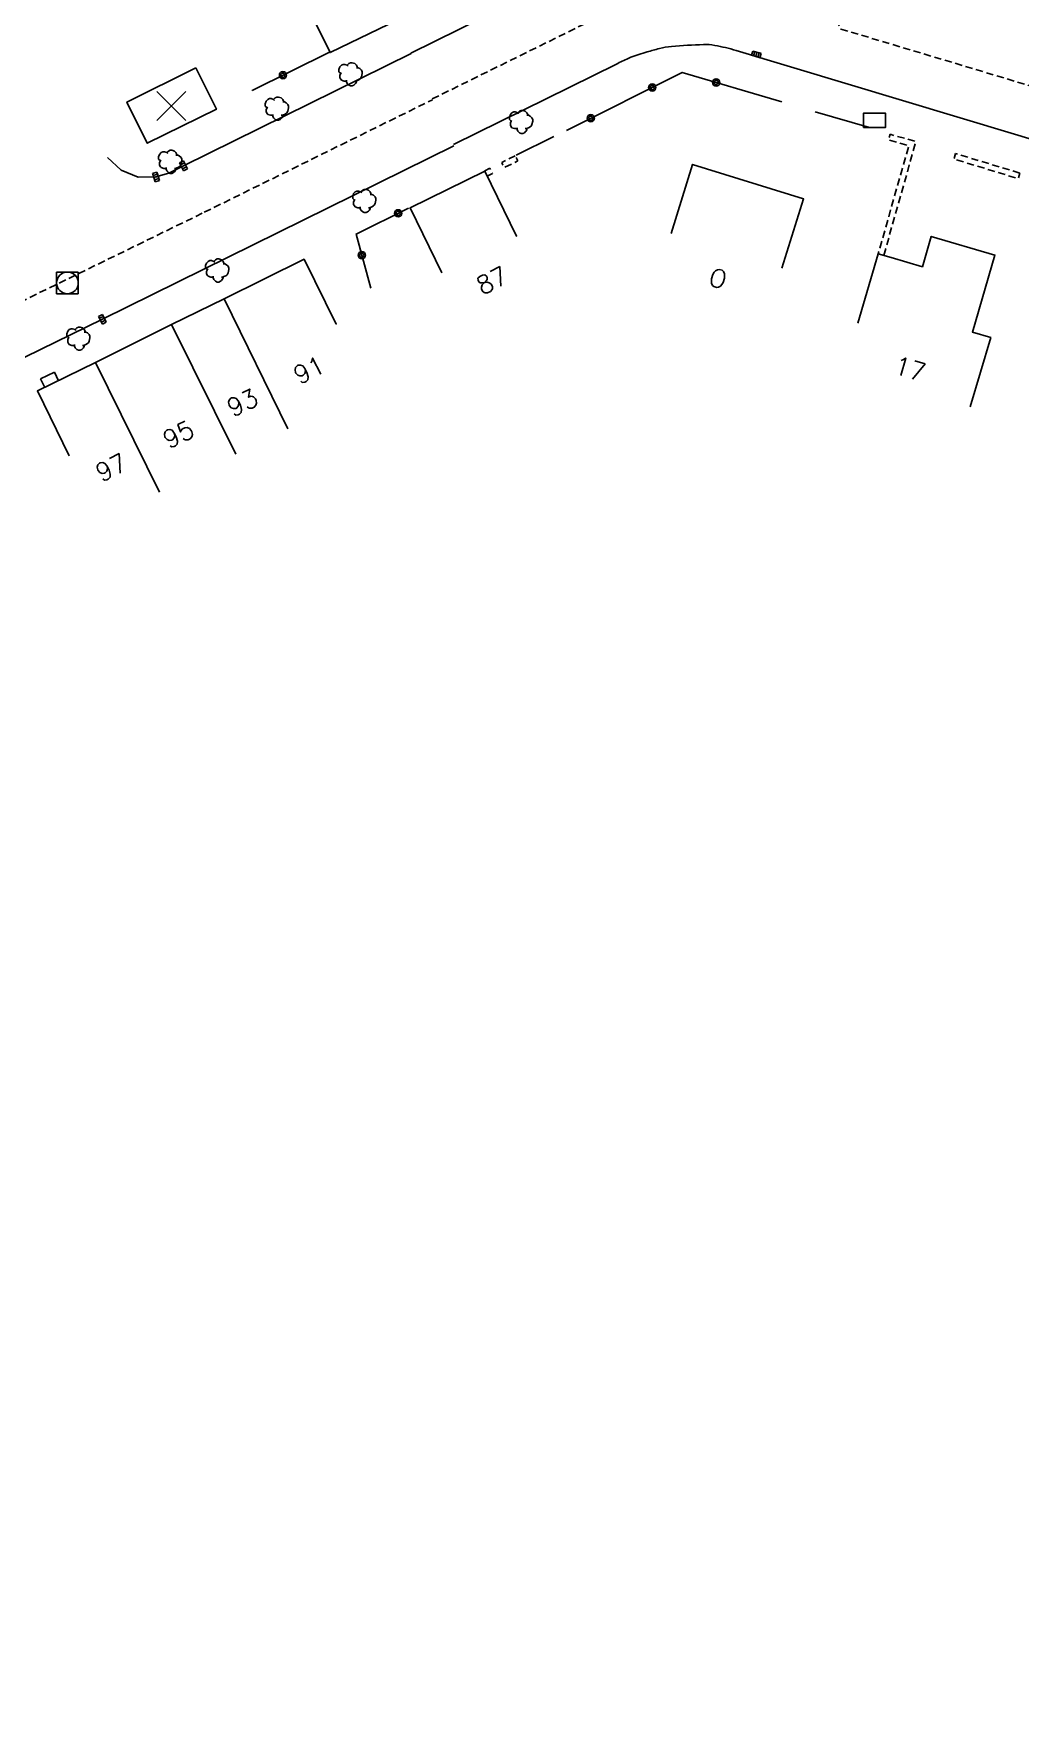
# Model space of a CAD drawing. Header units: millimetres. Extents: x 135999 to 137000, y 128000 to 129000.
# Drawn here: x 136299.1 to 136367.3, y 128730.4 to 128846.3 of the extents above; entities that cross this region are included whole.
import ezdxf
from ezdxf.enums import TextEntityAlignment as Align

# ---------------------------------------------------------------- set-up
doc = ezdxf.new("R2010")
doc.units = ezdxf.units.MM
doc.linetypes.add('DASHED', pattern=[0.75, 0.5, -0.25])
doc.layers.get('0').update_dxf_attribs({"linetype": 'CONTINUOUS'})
for name, color, linetype in [('W0001', 6, 'DASHED'), ('W0008', 7, 'CONTINUOUS'), ('W0100', 7, 'CONTINUOUS'), ('W0105', 7, 'CONTINUOUS'), ('W0112', 1, 'DASHED'), ('W0300', 7, 'CONTINUOUS'), ('W0322', 7, 'CONTINUOUS'), ('W0400', 7, 'CONTINUOUS'), ('W0420', 7, 'CONTINUOUS'), ('W0991', 7, 'CONTINUOUS'), ('W1102', 7, 'CONTINUOUS'), ('W1471', 7, 'CONTINUOUS')]:
    doc.layers.add(name, color=color, linetype=linetype)
doc.styles.get("Standard").update_dxf_attribs({"font": 'romans.shx', "width": 0.85})

# ---------------------------------------------------------------- blocks, each defined once
blk = doc.blocks.new('T400')
for p, q in [((-0.15, 0.3), (0.15, 0.3)), ((-0.15, -0.25), (-0.15, 0.3)), ((-0.15, 0.15), (0.15, 0.15)), ((-0.15, 0), (0.15, 0)), ((0.15, 0.3), (0.15, -0.25)), ((-0.15, -0.15), (0.15, -0.15)), ((-0.15, -0.25), (-0.15, -0.3)), ((-0.15, -0.3), (0.15, -0.3)), ((0.15, -0.3), (0.15, -0.25))]:
    blk.add_line(p, q)
blk = doc.blocks.new('T420')
for p, q in [((0.75, 0.75), (-0.75, 0.75)), ((-0.75, 0.75), (-0.75, -0.75)), ((0.75, 0.75), (0.75, -0.75)), ((0.75, -0.75), (-0.75, -0.75))]:
    blk.add_line(p, q)
blk.add_ellipse((0, 0), major_axis=(-0.53, 0.53), ratio=1, start_param=3.926991, end_param=10.210176)
blk = doc.blocks.new('T300')
for p, q in [((-0.8, 0.51), (-0.86, 0.34)), ((-0.86, 0.34), (-0.86, 0.17)), ((-0.86, 0.17), (-0.74, 0.06)), ((-0.69, 0.63), (-0.8, 0.51)), ((-0.8, -0.06), (-0.74, 0.06)), ((-0.74, 0.06), (-0.69, 0.11)), ((-0.57, 0.69), (-0.69, 0.63)), ((-0.46, 0.69), (-0.57, 0.69)), ((-0.29, 0.63), (-0.46, 0.69)), ((-0.29, 0.63), (-0.17, 0.74)), ((-0.23, 0.57), (-0.29, 0.63)), ((-0.17, 0.74), (-0.06, 0.8)), ((-0.06, 0.8), (0.06, 0.8)), ((0.06, 0.8), (0.23, 0.74)), ((0.23, 0.74), (0.34, 0.63)), ((0.34, 0.63), (0.4, 0.51)), ((0.46, 0.46), (0.34, 0.46)), ((0.4, 0.51), (0.4, 0.46)), ((0.57, 0.4), (0.46, 0.46)), ((0.57, 0.4), (0.69, 0.29)), ((0.69, 0.29), (0.74, 0.17)), ((0.74, 0.06), (0.69, -0.17)), ((0.74, 0.17), (0.74, 0.06)), ((-0.8, -0.17), (-0.8, -0.06)), ((-0.8, -0.23), (-0.8, -0.17)), ((-0.74, -0.34), (-0.8, -0.23)), ((-0.69, -0.4), (-0.74, -0.34)), ((-0.51, -0.46), (-0.69, -0.4)), ((-0.4, -0.46), (-0.51, -0.46)), ((-0.4, -0.46), (-0.34, -0.46)), ((-0.34, -0.46), (-0.34, -0.4)), ((-0.34, -0.51), (-0.34, -0.46)), ((-0.29, -0.63), (-0.34, -0.51)), ((-0.17, -0.74), (-0.29, -0.63)), ((-0.06, -0.8), (-0.17, -0.74)), ((0.06, -0.8), (-0.06, -0.8)), ((0.17, -0.74), (0.06, -0.8)), ((0.23, -0.69), (0.17, -0.74)), ((0.29, -0.46), (0.23, -0.46)), ((0.29, -0.63), (0.23, -0.69)), ((0.46, -0.4), (0.29, -0.46)), ((0.34, -0.51), (0.29, -0.63)), ((0.34, -0.51), (0.34, -0.46)), ((0.57, -0.34), (0.46, -0.4)), ((0.63, -0.29), (0.57, -0.34)), ((0.69, -0.17), (0.63, -0.29))]:
    blk.add_line(p, q)
blk = doc.blocks.new('t991o')
at = {"color": 0, "linetype": 'Continuous'}
for p, q in [((-1, 1), (1, -1)), ((-1, -1), (1, 1))]:
    blk.add_line(p, q, dxfattribs=at)
blk = doc.blocks.new('t322o')
at = {"color": 0, "linetype": 'Continuous'}
for radius in [0.25, 0.15]:
    blk.add_circle((0, 0), radius, dxfattribs=at)
blk = doc.blocks.new('T1471')
at = {"color": 0, "linetype": 'Continuous', "flags": 128}
blk.add_lwpolyline([(-0.75, -0.5), (-0.75, 0.5), (0.75, 0.5), (0.75, -0.5), (-0.75, -0.5)], dxfattribs=at)

msp = doc.modelspace()

# ---------------------------------------------------------------- linework, layer by layer
at = {"layer": 'W0001', "flags": 128}
for points in [[(136326.66, 128841.75), (136365.69, 128860.99), (136453.63, 128904.4)], [(136474.61, 128810.66), (136354.89, 128846.58), (136351.28, 128853.89)]]:
    msp.add_lwpolyline(points, dxfattribs=at)
at = {"layer": 'W0001'}
msp.add_lwpolyline([(136000, 128584.11), (136009.41, 128595.15), (136022.77, 128610.82), (136041.53, 128632.88), (136059.85, 128654.35), (136076.81, 128674.18), (136094.36, 128694.82), (136123.93, 128729.48), (136134.52, 128741.83), (136142.57, 128753.85), (136153.44, 128757.2), (136158.68, 128759), (136173.73, 128766.36), (136214.57, 128786.66), (136266.83, 128812.28), (136292.13, 128824.75), (136310.91, 128833.92), (136326.68, 128841.7)], dxfattribs=at)
at = {"layer": 'W0008', "flags": 128}
msp.add_lwpolyline([(136325.18, 128844.91), (136341.75, 128853.1), (136378.99, 128871.41), (136411.34, 128887.37), (136451.84, 128907.42)], dxfattribs=at)
at = {"layer": 'W0008'}
for points in [[(136325.2, 128844.88), (136309.48, 128837.13), (136308.47, 128836.63), (136307.58, 128836.36), (136306.34, 128836.34), (136305.18, 128836.82), (136304.24, 128837.7)], [(136328.16, 128838.52), (136303.88, 128826.53), (136292.04, 128820.76), (136264.64, 128807.33), (136261.11, 128805.58), (136228.14, 128789.41), (136225.76, 128788.27), (136204.74, 128777.94), (136204.16, 128777.68), (136190.92, 128770.92), (136177.35, 128764.26), (136162.92, 128757.17), (136151.88, 128751.87), (136146.19, 128749.49), (136143.93, 128747.37), (136141.93, 128745.17), (136125.69, 128726.33), (136117.28, 128716.53), (136101.84, 128698.4), (136083.32, 128676.7), (136077.83, 128670.29), (136075.23, 128667.25), (136063.99, 128654.09)]]:
    msp.add_lwpolyline(points, dxfattribs=at)
at = {"layer": 'W0008', "flags": 128}
msp.add_lwpolyline([(136393.16, 128831.38), (136366.89, 128839.31), (136347.65, 128845.1, 0.027748), (136346.18, 128845.45, 0.053536), (136345.39, 128845.51, 0.014531), (136343.18, 128845.37, 0.038346), (136342.35, 128845.23, 0.013429), (136341.51, 128845, 0.009769), (136340.37, 128844.63, 0.025256), (136340.2, 128844.55, 0.005243), (136339.38, 128844.16), (136328.12, 128838.6)], format="xyb", dxfattribs=at)
at = {"layer": 'W0100'}
for points in [[(136324.33, 128847.24), (136319.6, 128844.95), (136317.41, 128849.44)], [(136310.34, 128843.9), (136311.75, 128841.04), (136306.98, 128838.69), (136305.57, 128841.53), (136310.34, 128843.9)], [(136327.33, 128829.74), (136325.13, 128834.24), (136330.3, 128836.76), (136332.49, 128832.27), (136332.49, 128832.27), (136332.49, 128832.27), (136332.49, 128832.27), (136332.49, 128832.27), (136332.49, 128832.27), (136332.49, 128832.27), (136332.49, 128832.27), (136332.49, 128832.27), (136332.49, 128832.27), (136332.49, 128832.27), (136332.49, 128832.27), (136332.49, 128832.27), (136332.49, 128832.27), (136332.49, 128832.27), (136332.49, 128832.27), (136332.49, 128832.27), (136332.49, 128832.27), (136332.49, 128832.27), (136332.49, 128832.27), (136332.49, 128832.27), (136332.49, 128832.27), (136332.49, 128832.27), (136332.49, 128832.27), (136332.49, 128832.27), (136332.49, 128832.27), (136332.49, 128832.27), (136332.49, 128832.27), (136332.49, 128832.27), (136332.49, 128832.27), (136332.49, 128832.27), (136332.49, 128832.27), (136332.49, 128832.27), (136332.49, 128832.27), (136332.49, 128832.27), (136332.49, 128832.27), (136332.49, 128832.27), (136332.49, 128832.27), (136332.49, 128832.27), (136332.49, 128832.27), (136332.49, 128832.27), (136332.49, 128832.27), (136332.49, 128832.27), (136332.49, 128832.27), (136332.49, 128832.27), (136332.49, 128832.27), (136332.49, 128832.27), (136332.49, 128832.27), (136332.49, 128832.27), (136332.49, 128832.27), (136332.49, 128832.27), (136332.49, 128832.27), (136332.49, 128832.27), (136332.49, 128832.27), (136332.49, 128832.27), (136332.49, 128832.27), (136332.49, 128832.27), (136332.49, 128832.27), (136332.49, 128832.27), (136332.49, 128832.27), (136332.49, 128832.27), (136332.49, 128832.27), (136332.49, 128832.27), (136332.49, 128832.27), (136332.49, 128832.27), (136332.49, 128832.27), (136332.49, 128832.27), (136332.49, 128832.27), (136332.49, 128832.27), (136332.49, 128832.27), (136332.49, 128832.27), (136332.49, 128832.27), (136332.49, 128832.27), (136332.49, 128832.27), (136332.49, 128832.27), (136332.49, 128832.27), (136332.49, 128832.27), (136332.49, 128832.27), (136332.49, 128832.27), (136332.49, 128832.27), (136332.49, 128832.27), (136332.49, 128832.27), (136332.49, 128832.27), (136332.49, 128832.27), (136332.49, 128832.27), (136332.49, 128832.27), (136332.49, 128832.27), (136332.49, 128832.27), (136332.49, 128832.27), (136332.49, 128832.27), (136332.49, 128832.27), (136332.49, 128832.27), (136332.49, 128832.27), (136332.49, 128832.27), (136332.49, 128832.27), (136332.49, 128832.27), (136332.49, 128832.27), (136332.49, 128832.27), (136332.49, 128832.27), (136332.49, 128832.27), (136332.49, 128832.27), (136332.49, 128832.27), (136332.49, 128832.27), (136332.49, 128832.27), (136332.49, 128832.27), (136332.49, 128832.27), (136332.49, 128832.27), (136332.49, 128832.27), (136332.49, 128832.27), (136332.49, 128832.27), (136332.49, 128832.27), (136332.49, 128832.27), (136332.49, 128832.27), (136332.49, 128832.27), (136332.49, 128832.27), (136332.49, 128832.27), (136332.49, 128832.27)], [(136301.59, 128817.09), (136299.39, 128821.58), (136303.41, 128823.55), (136308.64, 128826.16), (136312.28, 128827.94), (136317.81, 128830.68), (136320.03, 128826.2), (136320.03, 128826.2), (136320.03, 128826.2), (136320.03, 128826.2), (136320.03, 128826.2), (136320.03, 128826.2), (136320.03, 128826.2), (136320.03, 128826.2), (136320.03, 128826.2), (136320.03, 128826.2), (136320.03, 128826.2), (136320.03, 128826.2), (136320.03, 128826.2), (136320.03, 128826.2), (136320.03, 128826.2), (136320.03, 128826.2), (136320.03, 128826.2), (136320.03, 128826.2), (136320.03, 128826.2), (136320.03, 128826.2), (136320.03, 128826.2), (136320.03, 128826.2), (136320.03, 128826.2), (136320.03, 128826.2), (136320.03, 128826.2), (136320.03, 128826.2), (136320.03, 128826.2), (136320.03, 128826.2), (136320.03, 128826.2), (136320.03, 128826.2), (136320.03, 128826.2), (136320.03, 128826.2), (136320.03, 128826.2), (136320.03, 128826.2), (136320.03, 128826.2), (136320.03, 128826.2), (136320.03, 128826.2), (136320.03, 128826.2), (136320.03, 128826.2), (136320.03, 128826.2), (136320.03, 128826.2), (136320.03, 128826.2), (136320.03, 128826.2), (136320.03, 128826.2), (136320.03, 128826.2), (136320.03, 128826.2), (136320.03, 128826.2), (136320.03, 128826.2), (136320.03, 128826.2), (136320.03, 128826.2), (136320.03, 128826.2), (136320.03, 128826.2), (136320.03, 128826.2), (136320.03, 128826.2), (136320.03, 128826.2), (136320.03, 128826.2), (136320.03, 128826.2), (136320.03, 128826.2), (136320.03, 128826.2), (136320.03, 128826.2), (136320.03, 128826.2), (136320.03, 128826.2), (136320.03, 128826.2), (136320.03, 128826.2), (136320.03, 128826.2), (136320.03, 128826.2), (136320.03, 128826.2), (136320.03, 128826.2), (136320.03, 128826.2), (136320.03, 128826.2), (136320.03, 128826.2), (136320.03, 128826.2), (136320.03, 128826.2), (136320.03, 128826.2), (136320.03, 128826.2), (136320.03, 128826.2), (136320.03, 128826.2), (136320.03, 128826.2), (136320.03, 128826.2), (136320.03, 128826.2), (136320.03, 128826.2), (136320.03, 128826.2), (136320.03, 128826.2), (136320.03, 128826.2), (136320.03, 128826.2), (136320.03, 128826.2), (136320.03, 128826.2), (136320.03, 128826.2), (136320.03, 128826.2), (136320.03, 128826.2), (136320.03, 128826.2), (136320.03, 128826.2), (136320.03, 128826.2), (136320.03, 128826.2), (136320.03, 128826.2), (136320.03, 128826.2), (136320.03, 128826.2), (136320.03, 128826.2), (136320.03, 128826.2), (136320.03, 128826.2), (136320.03, 128826.2), (136320.03, 128826.2), (136320.03, 128826.2), (136320.03, 128826.2), (136320.03, 128826.2), (136320.03, 128826.2), (136320.03, 128826.2), (136320.03, 128826.2), (136320.03, 128826.2), (136320.03, 128826.2), (136320.03, 128826.2), (136320.03, 128826.2), (136320.03, 128826.2), (136320.03, 128826.2)]]:
    msp.add_lwpolyline(points, dxfattribs=at)
at = {"layer": 'W0100', "flags": 128}
for points in [[(136343.16, 128832.45), (136344.64, 128837.23), (136352.31, 128834.85), (136350.82, 128830.07)], [(136363.82, 128820.48), (136365.24, 128825.27), (136363.97, 128825.65), (136365.53, 128830.97), (136361.13, 128832.26), (136360.52, 128830.16), (136358.37, 128830.79), (136357.47, 128831.06), (136356.06, 128826.26)]]:
    msp.add_lwpolyline(points, dxfattribs=at)
at = {"layer": 'W0105'}
for p, q in [((136299.6, 128822.42), (136300.56, 128822.87)), ((136300.84, 128822.29), (136300.56, 128822.87)), ((136299.89, 128821.82), (136299.6, 128822.42))]:
    msp.add_line(p, q, dxfattribs=at)
at = {"layer": 'W0112', "flags": 128}
for points in [[(136357.85, 128830.94), (136360.07, 128838.81), (136358.29, 128839.31), (136358.18, 128838.92), (136359.58, 128838.53), (136357.47, 128831.06)], [(136330.41, 128836.4), (136330.82, 128836.61), (136330.65, 128836.96), (136330.24, 128836.76)]]:
    msp.add_lwpolyline(points, dxfattribs=at)
for points in [[(136332.4, 128837.82), (136331.46, 128837.37), (136331.63, 128837.01), (136332.57, 128837.47)], [(136367.25, 128836.63), (136362.8, 128837.98), (136362.69, 128837.6), (136367.13, 128836.25)]]:
    msp.add_lwpolyline(points, close=True, dxfattribs=at)
at = {"layer": 'W0322'}
for points in [[(136314.22, 128842.33), (136314.22, 128842.33), (136314.22, 128842.33), (136314.22, 128842.33), (136314.22, 128842.33), (136314.22, 128842.33), (136314.22, 128842.33), (136314.22, 128842.33), (136314.22, 128842.33), (136314.22, 128842.33), (136314.22, 128842.33), (136314.22, 128842.33), (136314.22, 128842.33), (136314.22, 128842.33), (136314.22, 128842.33), (136314.22, 128842.33), (136314.22, 128842.33), (136314.22, 128842.33), (136314.22, 128842.33), (136319.56, 128844.98)], [(136314.22, 128842.33), (136314.22, 128842.33), (136314.22, 128842.33), (136314.22, 128842.33), (136314.22, 128842.33), (136314.22, 128842.33), (136314.22, 128842.33), (136314.22, 128842.33), (136314.22, 128842.33), (136314.22, 128842.33), (136314.22, 128842.33), (136314.22, 128842.33), (136314.22, 128842.33), (136314.22, 128842.33), (136314.22, 128842.33), (136314.22, 128842.33), (136314.22, 128842.33), (136314.22, 128842.33), (136314.22, 128842.33), (136314.22, 128842.33), (136314.22, 128842.33), (136314.22, 128842.33), (136314.22, 128842.33), (136314.22, 128842.33), (136314.22, 128842.33), (136314.22, 128842.33), (136314.22, 128842.33), (136314.22, 128842.33), (136314.22, 128842.33), (136314.22, 128842.33), (136314.22, 128842.33), (136314.22, 128842.33), (136314.22, 128842.33), (136314.22, 128842.33), (136314.22, 128842.33), (136314.22, 128842.33), (136314.22, 128842.33), (136314.22, 128842.33), (136314.22, 128842.33), (136314.22, 128842.33), (136314.22, 128842.33), (136314.22, 128842.33), (136314.22, 128842.33), (136314.22, 128842.33), (136314.22, 128842.33), (136314.22, 128842.33), (136314.22, 128842.33), (136314.22, 128842.33), (136314.22, 128842.33), (136314.22, 128842.33), (136314.22, 128842.33), (136314.22, 128842.33), (136314.22, 128842.33), (136314.22, 128842.33), (136314.22, 128842.33), (136314.22, 128842.33), (136314.22, 128842.33), (136314.22, 128842.33), (136314.22, 128842.33), (136314.22, 128842.33), (136314.22, 128842.33), (136314.22, 128842.33), (136314.22, 128842.33), (136314.22, 128842.33), (136314.22, 128842.33), (136314.22, 128842.33), (136314.22, 128842.33), (136314.22, 128842.33), (136314.22, 128842.33), (136314.22, 128842.33), (136314.22, 128842.33), (136314.22, 128842.33), (136314.22, 128842.33), (136314.22, 128842.33), (136314.22, 128842.33), (136314.22, 128842.33), (136314.22, 128842.33), (136314.22, 128842.33), (136314.22, 128842.33), (136314.22, 128842.33), (136314.22, 128842.33), (136314.22, 128842.33), (136314.22, 128842.33), (136314.22, 128842.33), (136314.22, 128842.33), (136314.22, 128842.33), (136314.22, 128842.33), (136314.22, 128842.33), (136314.22, 128842.33), (136314.22, 128842.33), (136314.22, 128842.33), (136314.22, 128842.33), (136314.22, 128842.33), (136314.22, 128842.33), (136314.22, 128842.33), (136314.22, 128842.33), (136314.22, 128842.33), (136314.22, 128842.33), (136314.22, 128842.33), (136314.22, 128842.33), (136314.22, 128842.33)], [(136322.43, 128828.67), (136321.4, 128832.42), (136325.03, 128834.2), (136325.03, 128834.2), (136325.03, 128834.2), (136325.03, 128834.2), (136325.03, 128834.2), (136325.03, 128834.2), (136325.03, 128834.2), (136325.03, 128834.2), (136325.03, 128834.2), (136325.03, 128834.2), (136325.03, 128834.2), (136325.03, 128834.2), (136325.03, 128834.2), (136325.03, 128834.2), (136325.03, 128834.2), (136325.03, 128834.2), (136325.03, 128834.2), (136325.03, 128834.2), (136325.03, 128834.2), (136325.03, 128834.2), (136325.03, 128834.2), (136325.03, 128834.2), (136325.03, 128834.2), (136325.03, 128834.2), (136325.03, 128834.2), (136325.03, 128834.2), (136325.03, 128834.2), (136325.03, 128834.2), (136325.03, 128834.2), (136325.03, 128834.2), (136325.03, 128834.2), (136325.03, 128834.2), (136325.03, 128834.2), (136325.03, 128834.2), (136325.03, 128834.2), (136325.03, 128834.2), (136325.03, 128834.2), (136325.03, 128834.2), (136325.03, 128834.2), (136325.03, 128834.2), (136325.03, 128834.2), (136325.03, 128834.2), (136325.03, 128834.2), (136325.03, 128834.2), (136325.03, 128834.2), (136325.03, 128834.2), (136325.03, 128834.2), (136325.03, 128834.2), (136325.03, 128834.2), (136325.03, 128834.2), (136325.03, 128834.2), (136325.03, 128834.2), (136325.03, 128834.2), (136325.03, 128834.2), (136325.03, 128834.2), (136325.03, 128834.2), (136325.03, 128834.2), (136325.03, 128834.2), (136325.03, 128834.2), (136325.03, 128834.2), (136325.03, 128834.2), (136325.03, 128834.2), (136325.03, 128834.2), (136325.03, 128834.2), (136325.03, 128834.2), (136325.03, 128834.2), (136325.03, 128834.2), (136325.03, 128834.2), (136325.03, 128834.2), (136325.03, 128834.2), (136325.03, 128834.2), (136325.03, 128834.2), (136325.03, 128834.2), (136325.03, 128834.2), (136325.03, 128834.2), (136325.03, 128834.2), (136325.03, 128834.2), (136325.03, 128834.2), (136325.03, 128834.2), (136325.03, 128834.2), (136325.03, 128834.2), (136325.03, 128834.2), (136325.03, 128834.2), (136325.03, 128834.2), (136325.03, 128834.2), (136325.03, 128834.2), (136325.03, 128834.2), (136325.03, 128834.2), (136325.03, 128834.2), (136325.03, 128834.2), (136325.03, 128834.2), (136325.03, 128834.2), (136325.03, 128834.2), (136325.03, 128834.2), (136325.03, 128834.2), (136325.03, 128834.2), (136325.03, 128834.2), (136325.03, 128834.2), (136325.03, 128834.2)], [(136325.03, 128834.2), (136325.03, 128834.2), (136325.03, 128834.2), (136325.03, 128834.2), (136325.03, 128834.2), (136325.03, 128834.2), (136325.03, 128834.2), (136325.03, 128834.2), (136325.03, 128834.2), (136325.03, 128834.2), (136325.03, 128834.2), (136325.03, 128834.2), (136325.03, 128834.2), (136325.03, 128834.2), (136325.03, 128834.2), (136325.03, 128834.2), (136325.03, 128834.2), (136325.03, 128834.2), (136325.03, 128834.2), (136325.03, 128834.2)]]:
    msp.add_lwpolyline(points, dxfattribs=at)
at = {"layer": 'W0322', "flags": 128}
for points in [[(136350.82, 128841.54), (136343.93, 128843.58), (136335.94, 128839.58)], [(136356.87, 128839.77), (136353.12, 128840.85)], [(136335.05, 128839.15), (136332.47, 128837.87)]]:
    msp.add_lwpolyline(points, dxfattribs=at)
at = {"layer": 'W1102'}
for p, q in [((136312.28, 128827.94), (136316.68, 128818.96)), ((136308.64, 128826.16), (136313.1, 128817.21)), ((136303.41, 128823.55), (136307.82, 128814.58))]:
    msp.add_line(p, q, dxfattribs=at)

# ---------------------------------------------------------------- block references
at = {"layer": 'W0300'}
for p in [(136321.08, 128843.45), (136315.99, 128841.08), (136332.86, 128840.16), (136308.62, 128837.41), (136322.03, 128834.7), (136311.87, 128829.9), (136302.28, 128825.19)]:
    msp.add_blockref('T300', p, dxfattribs=at)
at = {"layer": 'W0322'}
for p, rotation in [((136316.35, 128843.39), 26.35433349745205), ((136341.86, 128842.54), 206.552656148933), ((136346.27, 128842.89), 163.4941195188088), ((136337.61, 128840.42), 206.552656148933), ((136324.31, 128833.85), 26.24778063530631), ((136321.8, 128830.96), 105.3107413166969)]:
    msp.add_blockref('t322o', p, dxfattribs=dict(at, rotation=rotation))
at = {"layer": 'W0400'}
for p, rotation in [((136349.05, 128844.83), 73.25594283551492), ((136307.58, 128836.36), 196.8125306900278), ((136309.48, 128837.13), 206.2595943095552), ((136303.88, 128826.53), 26.2727191764377)]:
    msp.add_blockref('T400', p, dxfattribs=dict(at, rotation=rotation))
at = {"layer": 'W0420'}
msp.add_blockref('T420', (136301.46, 128829.04), dxfattribs=at)
at = {"layer": 'W0991'}
msp.add_blockref('t991o', (136308.64, 128841.27), dxfattribs=at)
at = {"layer": 'W1471'}
msp.add_blockref('T1471', (136357.21, 128840.27), dxfattribs=at)

# ---------------------------------------------------------------- texts
at = {"layer": 'W0991'}
for s, rotation, p in [('87', 26.044, (136330.79, 128829.21)), ('O', 342.7451, (136346.4, 128829.35)), ('91', 26.3414, (136318.15, 128823.03)), ('17', 343.5794, (136359.66, 128823.11)), ('93', 26.0835, (136313.56, 128820.77)), ('95', 26.4465, (136309.13, 128818.58)), ('97', 26.15, (136304.49, 128816.29))]:
    msp.add_text(s, height=1.25, rotation=rotation, dxfattribs=at).set_placement(p, align=Align.MIDDLE)

doc.saveas('drawing.dxf')
